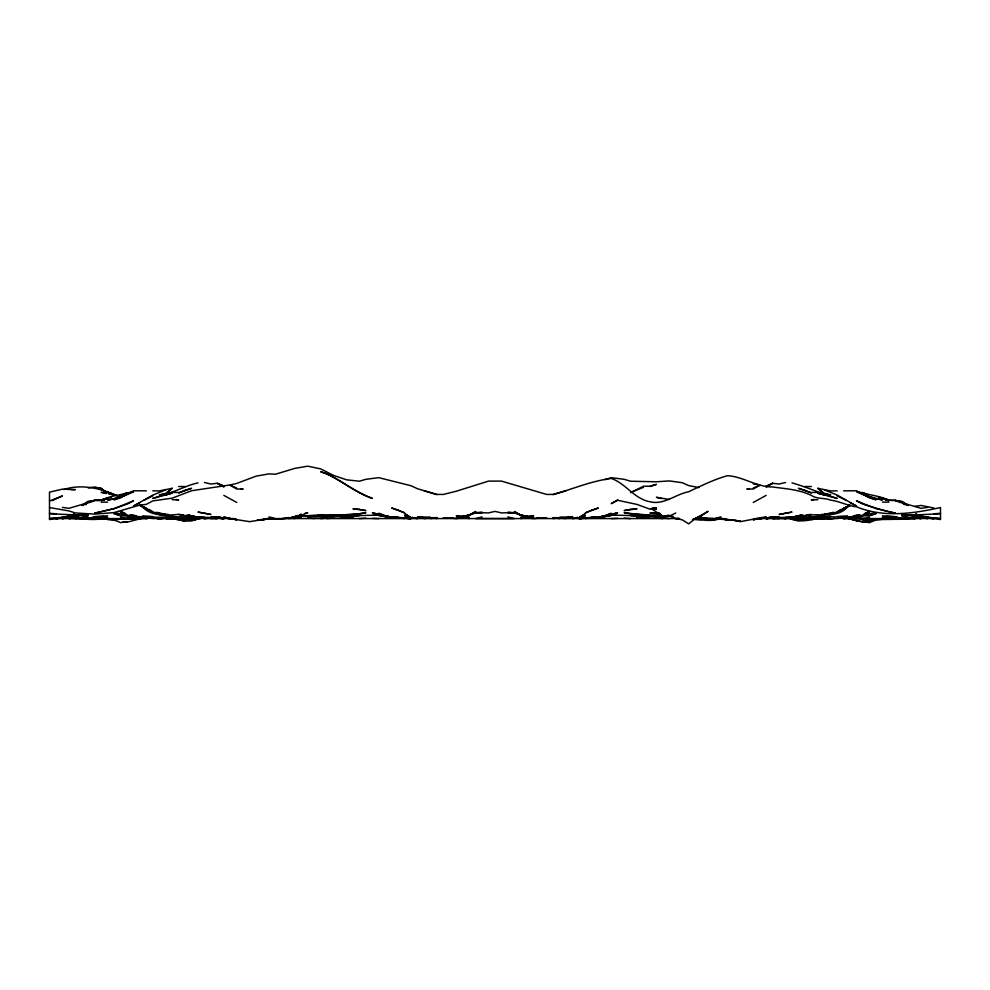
<?xml version="1.0" encoding="UTF-8"?>
<svg xmlns="http://www.w3.org/2000/svg" width="990" height="990" viewBox="0 0 990 990"><rect width="100%" height="100%" fill="white"/><g stroke="black" fill="none" stroke-linecap="round" stroke-linejoin="round"><path stroke-width="1.49" d="M849.036 505.172C838.419 519.762 819.633 512.523 804.907 515.79C792.532 517.832 780.132 517.275 767.46 517.832M167.867 492.216L172.173 488.305L159.266 490.916L152.806 490.842M85.016 504.727L88.234 501.942L94.694 500.321L101.153 500.321L107.613 498.539L101.153 500.47C109.308 495.965 118.342 495.606 126.98 492.884L115.36 498.403M85.016 504.516L88.234 501.942L94.694 500.321L99.866 500.433L94.694 500.321L89.533 502.623M843.653 509.169L846.883 506.62M172.173 488.305L165.714 493.329L159.266 494.938C172.965 493.787 184.66 485.632 198 482.91M85.016 504.083L88.234 501.942L81.786 505.506L86.947 502.92M841.067 509.38L837.193 511.88L850.113 505.185M81.786 505.346L88.234 501.225L90.82 501.435M872.066 518.859C864.629 524.267 855.41 519.874 847.527 518.216M143.76 500.433L152.806 495.817M872.066 518.995L869.48 520.554L863.02 520.666L868.193 520.282M617.673 499.876L611.214 503.65L617.673 500.358M766.173 487.092L772.633 483.318L779.093 484.011L785.54 482.526M753.266 502.45L766.173 495.371M85.66 504.096L88.234 502.673L68.867 508.34L62.407 507.375M126.98 504.207L133.44 500.841L114.06 508.65L102.44 511.483M139.887 502.759L133.44 506.051L152.806 495.074L165.714 489.877M74.04 514.07L68.867 516.656L74.04 514.268M675.786 512.993L669.327 516.161L662.867 516.483L651.247 508.476L656.407 509.108L653.833 508.365M92.107 501.534L94.694 500.321M630.593 492.686L643.5 486.226L649.96 486.239L656.407 484.382L649.96 486.498M696.44 517.918L708.06 511.347L701.613 515.691L692.567 519.948M869.48 521.52L875.94 518.574L869.48 520.158M102.44 500.321L111.486 497.129M297.433 515.505C287.644 519.614 276.693 519.28 266.434 518.896M52.086 500.68L62.407 495.94L49.5 500.965M692.567 519.8L695.153 518.686L688.693 523.834L682.234 519.812L675.786 518.587L669.327 515.901L656.407 516.929L637.04 515.914L643.5 516.236M753.266 488.021L759.714 485.31L753.266 489.023L746.807 489.072L749.393 488.652M74.04 514.206L68.867 516.359L49.5 519.54L49.5 492.129L62.407 489.159L75.327 489.642L71.453 489.629M630.593 492.414L643.5 487.303M865.607 513.006L869.48 511.508L863.02 515.443L853.986 516.075M843.653 508.043L850.113 505.568L837.193 512.139L824.286 514.454L829.447 513.278M604.766 515.703L611.214 513.303L604.766 516.223L585.387 518.574M578.94 517.547L585.387 515.728L580.227 516.755L585.387 513.587L578.94 517.881L572.48 518.574L577.64 517.325M870.767 515.048L875.94 513.129M142.473 518.216L126.98 522.225L123.107 521.953M801.034 515.122L798.46 516.075L803.62 515.233M864.307 513.699L869.48 511.83M901.766 515.035L914.673 514.75L940.5 519.54L940.5 507.548C912.929 513.624 883.625 517.918 856.56 506.831C847.415 505.754 839.693 501.286 830.734 500.173C824.398 497.537 817.257 499.406 811.367 495.421C799.252 489.481 785.701 488.85 772.633 486.969C756.558 487.08 743.144 476.536 727.44 475.707C714.174 479.407 701.266 485.743 688.693 491.745C675.588 494.171 663.869 505.321 649.96 501.757C634.169 498.935 625.853 483.368 611.214 478.442C591.018 481.053 572.492 489.085 553.113 494.641M566.02 490.755L553.113 494.406L546.653 494.443L501.46 481.103L488.54 481.103L456.266 491.226L443.347 494.443L436.887 494.406L417.52 488.763L411.06 485.743L378.786 477.663L365.867 479.308L359.407 481.227L346.5 479.804L333.593 475.398L320.673 468.901L307.766 466.166L294.847 468.381L275.48 474.198L269.02 473.888L256.113 476.141L236.734 483.429L230.286 484.914L191.54 490.743L172.173 498.156L152.806 500.903L146.347 504.356L139.887 505.061L114.06 512.597L94.694 514.119L75.327 512.944L68.867 510.914L49.5 507.548M719.693 518.203C711.959 522.114 703.333 519.738 695.153 519.354L701.613 519.391L692.567 519.416M864.307 514.07L869.48 512.238M125.693 504.628L114.06 508.65L94.694 513.006M191.54 520.591L200.586 518.253M875.94 513.822L869.48 515.827L856.56 515.617L860.508 515.295M604.766 479.655L611.214 477.663L624.133 479.308L630.593 481.227L656.407 481.784L669.327 480.917L682.234 482.712L688.693 485.583L699.027 487.612M107.613 498.007L101.153 499.938L106.314 498.799M64.994 518.277L75.327 518.574L88.234 515.728L81.786 517.894L72.74 518.29L88.234 518.574L94.694 516.768L101.153 516.632L107.613 518.574L146.347 518.574L150.27 517.423M711.934 518.884L708.06 519.007C718.913 518.785 729.469 519.75 740.347 521.087L733.887 520.22L740.347 521.656L766.173 516.718M830.734 512.993L833.32 512.251M822.987 518.042C811.54 518.871 800.365 523.883 789.414 518.253M194.127 519.651L201.873 518.29M165.714 494.295L152.806 498.428L172.173 493.119L165.714 494.938L172.173 492.401L178.633 492.463M63.706 489.555C81.106 483.739 100.448 488.219 116.647 495.532M723.566 518.896L714.52 519.626L701.613 518.092L714.52 518.574L720.98 516.867M296.134 517.015L301.306 516.966L296.134 516.879L301.306 515.468L294.847 517.844L301.306 514.169L294.847 518.03L288.387 518.574M604.766 515.815L617.673 512.758L604.766 516.582L599.593 517.003M482.093 516.929L475.633 518.574L514.367 518.574L507.907 516.929M85.66 518.314L103.74 516.446M585.387 518.203L595.72 517.325L578.94 518.574L595.72 517.139L587.973 518.178M714.52 518.574L695.153 518.574L701.613 516.916L696.44 518.055M139.887 518.302L146.347 518.525L151.507 517.325L148.933 517.325M869.48 519.738L872.066 519.131M817.827 517.176L804.907 520.096L788.127 518.29M804.907 517.572L798.46 518.574L803.62 517.386M49.5 513.723L81.786 515.196L88.234 513.723M94.694 513.315L101.153 511.83M813.953 499.418L811.367 500L817.827 499.678M599.593 517.114L603.467 516.273M803.62 517.275L792 518.574L804.907 519.973L820.413 517.325M594.433 517.337L587.973 517.993M859.147 515.345L850.113 517.139L817.827 516.557L824.286 516.52L817.827 517.683L804.907 517.362M288.387 518.253L301.306 515.32L307.766 512.746L305.18 513.179M296.134 516.83L300.007 516.248L296.134 516.891C319.226 513.575 342.849 517.213 365.867 512.672C357.39 514.738 348.666 513.761 340.04 515.443L346.5 515.085C330.512 515.159 314.709 515.592 298.72 515.864M669.327 515.592L666.74 515.518M666.74 515.852L669.327 515.32M172.173 517.263L159.266 519.069L156.68 518.265L159.266 519.069M798.46 518.574L804.907 517.275L811.367 517.337L808.793 517.275M520.827 518.574L524.7 517.807M834.607 518.364L830.734 519.131L820.413 518.265M794.586 516.693L797.16 516.186M101.153 500.569L103.74 500.074M76.614 516.087L81.786 515.109L62.407 518.574L59.833 518.228M798.46 515.939L802.333 515.196M214.793 517.362L204.46 518.636L188.966 515.307L195.414 516.792M891.433 518.216L875.94 519.948L869.48 522.646L863.02 521.668L869.48 521.779L863.02 522.225L847.527 518.327M101.153 518.154L94.694 519.366L75.327 518.574M214.793 517.188L210.907 517.906L221.24 517.238M863.02 515.023L875.94 512.746M604.766 515.988L611.214 514.812M223.827 517.621L249.653 521.656L269.02 518.574L262.56 520.146L257.4 520.208M594.433 517.188L585.387 517.918M753.266 519.725L766.173 517.621M103.74 516.681L88.234 518.574M599.593 516.879L603.467 516.211M869.48 517.461L863.02 518.574L856.56 518.24M262.56 519.688L269.02 518.574L257.4 520.109M75.327 516.335L62.407 518.574L66.293 518.228M114.06 498.849L107.613 499.925C117.129 499.517 124.208 492.352 133.44 491.956L114.06 499.789L120.52 497.945L133.44 490.768L146.347 490.842M281.94 518.574L288.387 517.51M753.266 519.663L762.3 518.253M853.986 515.679L856.56 515.258M903.053 518.525L917.26 518.29C903.486 519.255 889.713 519.082 875.94 519.453M715.807 518.587L718.394 518.166M903.053 519.094L908.214 518.574C892.361 519.688 876.373 519.96 860.434 518.228M792 518.203L772.633 518.574L781.754 518.166M88.234 487.983L94.694 486.944L101.153 488.528L105.46 491.733L101.153 488.379L95.993 487.996L101.153 488.528L105.46 491.758M151.507 517.857L146.347 517.745L152.806 518.574L177.334 518.463L174.76 518.277M426.566 518.29L436.887 517.56M208.246 518.166L217.367 518.574L198 518.203M781.667 517.708L772.633 517.584L766.173 518.574L772.633 516.904L779.093 517.275L772.633 516.904L766.173 518.574L772.633 518.092M775.207 517.188L779.093 517.906L772.633 517.584L766.173 518.574L772.633 517.844M788.127 517.758L790.713 517.362M802.333 517.188L799.747 517.584L802.333 517.3M841.067 517.325L838.493 517.263L843.653 518.574L846.24 518.178L838.493 518.03M200.586 518.302L207.034 518.191M482.093 512.251L475.633 513.216L482.093 512.634C473.146 511.286 465.399 518.81 456.266 515.84L462.714 516.372L469.173 515.233L475.633 512.572L488.54 512.907L495 511.385L501.46 512.907L514.367 512.572L520.827 515.208L527.286 516.446L533.734 515.84C524.589 518.698 516.842 511.372 507.907 512.634L514.367 513.216L507.907 512.251M914.673 506.397L921.133 505.432L934.04 508.056M927.593 507.375L921.133 508.34L901.766 502.673L904.34 504.096M553.113 518.574L558.273 517.82M168.3 514.33L159.266 514.701M888.847 518.574L878.514 519.243M794.586 516.792L801.034 515.221L785.54 518.636L775.207 517.362M839.73 517.423L843.653 518.574L852.687 518.203M925.007 518.277L909.513 518.265M98.567 518.216C108.801 519.998 119.307 519.787 129.566 518.228M753.266 519.465L762.3 518.302M917.26 518.228L910.8 518.203M930.167 518.228L923.707 518.228M546.653 517.708L536.32 518.302M675.786 518.574L678.36 518.228M811.367 519.416L826.86 518.228M860.434 515.963L863.02 515.617L856.56 517.498L843.653 517.065L853.986 516.508M71.453 518.253L68.867 518.574L71.453 518.314M819.114 517.102L824.286 516.421L804.907 518.03L794.586 517.238M430.44 518.574L436.887 517.758L431.727 517.646M210.907 518.574L213.494 518.253M788.127 517.646L790.713 517.325M804.907 518.574L811.367 517.77M49.5 518.574L55.96 517.795M62.407 517.795L55.96 518.574L75.327 514.75L88.234 515.035M63.706 517.523L66.293 517.213M695.153 518.574L701.613 518.574M68.867 517.386L75.327 516.669L70.166 516.867M148.933 517.659L151.507 517.362M195.414 517.238L185.093 518.03L165.714 516.52L172.173 517.683L185.093 517.362M146.347 518.574L151.507 518.03L143.76 518.191M356.833 515.32L352.96 515.728L378.786 515.122L373.614 514.961M591.847 518.079L598.307 517.399M172.173 517.176L185.093 519.973L198 518.574C186.442 525.084 174.116 516.446 161.84 518.314M904.34 518.314L886.26 516.929M81.786 515.307L75.327 515.035L88.234 514.553M120.52 517.461L126.98 518.574L142.473 518.327M168.3 518.327L163.14 518.228M812.666 516.83L817.827 516.335M50.787 518.463L105.027 518.574M296.134 516.508L298.72 516.273M806.207 514.911L811.367 514.429M423.98 518.574L430.44 517.98L426.566 518.055M107.613 515.815L94.694 516.594M759.714 518.574L763.587 518.228M782.892 518.216L767.46 517.968M204.46 518.574L208.333 518.228M320.673 518.574L327.133 518.018M327.133 518.574L333.593 518.018M808.793 518.797L817.827 518.178M815.24 518.166L828.16 518.314M582.813 518.265L578.94 518.574L584.1 518.277M899.18 501.435L901.766 501.225L908.214 505.346M934.04 513.81L940.5 513.303M103.74 516.929L97.28 517.151M158.734 518.574L162.929 518.265M558.273 517.646L553.113 517.758L563.434 518.29M652.534 508.08L656.407 507.796L649.96 509.182L637.04 504.43L617.673 500.284M89.533 519.243L114.06 519.057M781.667 518.228L789.414 518.302M120.52 515.53L124.332 515.258M453.68 518.302L443.347 517.708M531.16 518.302L520.827 517.609L524.7 517.411M208.333 517.708L222.54 517.832M222.54 517.968L207.108 518.216M661.58 515.048L649.96 515.74L624.133 512.672C632.61 514.738 641.334 513.761 649.96 515.443L643.5 515.085L661.58 515.258M662.867 516.495L673.2 516.335M61.12 518.253L55.96 518.574L68.867 517.535L58.534 517.597M185.093 519.973L198 518.574L186.38 517.275M359.407 518.574L365.867 518.178M856.56 515.419L859.147 515.258M856.56 518.327L850.113 518.574L856.56 520.703L850.113 518.574L855.273 518.265M798.46 520.591L792 518.574L802.333 519.267M133.44 518.574L107.613 519.527M126.98 518.574L133.44 518.24M133.44 518.327L121.807 518.599M94.694 518.574L107.613 517.993M346.5 516.236L352.96 515.914C333.964 517.126 314.919 516.545 296.134 516.198M458.84 517.993L469.173 517.164L456.266 517.745L462.714 517.807L456.266 518.574L449.807 518.055L452.393 518.079M817.827 518.871L824.286 518.574L817.827 517.263M940.5 513.723L908.214 515.307L901.766 514.553M656.407 516.929L662.867 516.644M882.387 517.411L884.973 517.3M316.8 515.468L324.547 515.543M850.113 518.574L852.687 518.475M296.134 516.594L301.306 516.421M611.214 518.574L617.673 518.364M198 517.51L204.46 517.312M616.386 514.961L611.214 515.122L637.04 515.679L633.167 515.32M838.493 517.795L841.067 517.733M181.207 517.275L178.633 517.337L185.093 517.275L191.54 518.574L185.093 517.572M908.214 515.196L914.673 515.035L908.214 515.196L901.766 513.723M890.134 500.433L895.307 500.321L901.766 501.942L908.214 505.506L903.053 502.92M838.493 517.857L843.653 517.745L837.193 518.574L817.827 518.574M895.307 519.366L900.467 519.243M123.107 521.73L126.98 521.668L120.52 522.646C108.38 516.223 94.644 521.26 81.786 518.574L88.234 519.218M843.653 490.842L856.56 490.768L869.48 497.945L875.94 499.789L856.56 491.956L863.02 492.698L869.48 496.621L874.64 498.403M695.153 518.339L708.06 518.574M837.193 490.842L830.734 490.916L817.827 488.305L822.133 492.216M811.367 492.463L817.827 492.401L824.286 494.938L817.827 493.206L837.193 498.428C821.824 493.973 807.357 487.191 792 482.91M537.607 518.079L540.193 518.055L533.734 518.574L520.827 517.164L533.734 517.745L527.286 517.807L531.16 517.993M178.633 486.523L185.093 486.523M804.907 486.523L811.367 486.523M101.153 502.116L107.613 502.116M882.387 502.116L888.847 502.116M830.734 514.701L821.7 514.33M172.173 518.178L234.16 518.574M266.434 518.574L274.193 518.574M679.66 518.574L275.48 518.574L269.02 516.867M715.807 518.574L723.566 518.574M755.84 518.574L811.367 518.574M843.653 518.574L882.387 518.574L888.847 516.632L895.307 516.768L901.766 518.574L895.307 516.953L886.26 516.446M884.973 518.574L939.213 518.463M136.014 516.508L159.266 517.275L172.173 516.557L165.714 516.52L170.886 517.102M892.72 517.151L886.26 516.681M732.6 520.208L727.44 520.146L720.98 518.574L732.6 520.109M563.434 518.055L559.56 517.98L566.02 518.574M385.234 515.703L378.786 513.303L385.234 516.223L402.027 518.178M391.693 517.399L411.06 518.574L394.28 517.312L404.613 518.203M217.367 518.092L223.827 518.574L217.367 516.929L210.907 517.275L217.367 516.904L223.827 518.574C208.643 516.495 193.52 518.339 178.633 514.379C165.602 515.468 149.874 516.854 140.964 505.172M402.027 517.993L395.567 517.337M148.933 517.733L151.507 517.795M895.307 516.594L882.387 515.815M785.54 517.312L792 517.51M372.327 518.364L378.786 518.574M919.834 516.867L908.214 515.109L913.386 516.087M882.387 517.993L895.307 518.574M404.613 517.931L395.567 517.188M105.027 517.3L107.613 517.411M327.133 516.656L320.673 515.32L333.593 516.929M868.193 519.168L856.56 518.574M172.173 518.871L165.714 518.574L178.633 519.416M931.466 517.597L914.673 516.669L927.593 518.574L921.133 517.584L934.04 518.574L928.88 518.253M465.3 517.411L469.173 517.609L458.84 518.302M172.173 499.678L178.633 500L176.047 499.418M187.667 519.267L198 518.574L185.093 520.096L169.587 517.325M405.9 518.277L411.06 518.574L407.187 518.265M624.133 518.178L630.593 518.574M130.853 515.258L133.44 515.419M136.014 516.075L120.52 515.827L114.06 513.822M865.668 515.258L869.48 515.53M658.994 512.981L649.96 513.043L660.293 513.426M827.071 518.265L831.266 518.574M398.153 518.079L394.28 517.139L404.613 518.574M49.5 513.303L55.96 513.81M390.407 517.003L385.234 516.582L372.327 512.758L385.234 515.815M129.492 515.295L133.44 515.617L126.98 515.394L120.52 511.508L124.394 513.006M168.3 518.265L178.633 519.342L185.093 521.247L178.633 519.329M178.633 518.574L181.207 518.797M662.867 518.018L669.327 518.574M656.407 518.018L662.867 518.574M768.76 517.238L772.633 517.584M226.413 518.228L236.734 519.465M178.633 514.429L183.794 514.911M172.173 516.335L177.334 516.83M821.7 518.327L824.286 518.574M918.547 518.314L921.133 518.574L918.547 518.253M167.013 518.042L172.173 518.574M798.46 519.292L804.907 519.973M227.7 518.302L236.734 519.663M838.493 517.362L841.067 517.659M217.367 517.844L223.827 518.574L217.367 517.572M292.26 518.277L294.847 518.574M824.286 494.171L830.734 494.938L824.286 493.329L817.827 488.305M923.707 517.213L926.293 517.523M934.04 517.795L940.5 518.574M927.593 517.795L934.04 518.574L921.133 516.359L915.96 514.206M187.667 517.3L190.253 517.621L187.667 517.188M798.46 519.366L792 518.574L795.873 519.651M199.287 517.325L201.873 517.646M227.7 518.253L236.734 519.725M178.633 517.77L185.093 518.574M129.566 515.963L126.98 515.617L133.44 517.498L146.347 517.065L139.887 517.065L130.853 515.345M307.766 517.708L314.214 518.574M172.173 518.389L177.334 519.131M137.313 518.203L139.887 518.574M431.727 517.82L436.887 518.574M782.966 518.191L785.54 518.574M199.287 517.362L201.873 517.758M776.507 518.178L779.093 518.574M753.266 483.9L759.714 484.914M553.113 517.56L559.56 518.574M914.673 516.335L921.133 517.386M669.327 499.492L656.407 497.277L661.58 498.626M186.38 515.233L191.54 516.075L188.966 515.122M240.607 488.652L243.194 489.072L236.734 489.023L230.286 485.31L236.734 488.021M875.94 498.849L882.387 499.925L869.48 496.621L863.02 492.884C871.658 495.606 880.692 495.965 888.847 500.47L882.387 498.539C889.639 501.819 898.623 498.49 904.984 504.083M133.44 515.258L136.014 515.679M114.06 512.746L126.98 515.023M108.9 494.084L114.06 494.975L107.613 492.76L101.153 492.352L106.314 493.552M386.533 516.211L390.407 516.879M378.786 514.812L385.234 515.988M888.847 518.154L894.007 519.119M187.667 515.196L191.54 515.939M886.26 500.074L888.847 500.569M192.84 516.186L195.414 516.693M465.3 517.807L469.173 518.574M386.533 516.273L390.407 517.114M878.514 497.129L888.847 499.938L883.686 498.799M160.553 513.278L165.714 514.454L152.806 512.139L139.887 505.457L152.806 511.88L148.933 509.38M888.847 511.83L895.307 513.315M204.46 482.526L210.907 484.011L217.367 483.318L223.827 486.115L217.367 483.318L223.827 487.092M186.38 517.386L191.54 518.574M697.74 517.325L701.613 518.253M412.36 517.325L417.52 518.574L411.06 517.881L404.613 513.587L409.773 516.755L404.613 515.728L411.06 517.547M436.887 494.641L423.98 490.755M887.56 511.483L864.307 504.628M895.307 513.006L875.94 508.65L856.56 500.841L863.02 504.207M156.68 512.251L159.266 512.993M223.827 516.718L230.286 518.574M120.52 512.238L125.693 514.07M120.52 511.83L125.693 513.699M114.06 513.129L119.233 515.048M114.06 494.765L107.613 492.141L116.647 495.582M139.887 505.185L146.347 508.043M900.467 502.623L895.307 500.321L897.893 501.534M882.387 498.007L887.56 500.321M915.96 514.268L921.133 516.656L915.96 514.07M837.193 495.817L846.24 500.433M824.286 489.877L837.193 495.074L856.56 506.051L850.113 502.759M223.827 495.371L236.734 502.45M105.46 491.857L101.153 488.949L104.383 491.201M143.117 506.62L146.347 509.169M904.984 504.516L901.766 501.942L904.984 504.727M475.633 511.558L469.173 515.233L462.714 516.372L469.173 515.221L475.633 511.558M772.633 483.318L766.173 486.263L772.633 483.318M591.847 510.122L585.387 512.845L598.307 507.994L591.847 510.122M185.093 490.335L178.633 492.909L191.54 488.318L185.093 490.335M602.18 516.471L598.307 517.634L602.18 516.421M604.766 516.384L598.307 517.758L611.214 515.481L604.766 516.384M630.593 509.343L624.133 510.593L637.04 508.773L630.593 509.343M785.54 513.228L779.093 514.478L792 512.09L785.54 513.228M572.48 516.669L566.02 517.758L559.56 517.423L572.48 516.669M320.673 515.592L314.214 516.508L327.133 516.495L320.673 515.592M58.534 518.216L55.96 518.574L58.534 518.216M649.96 516.644L637.04 517.312L649.96 516.644M798.46 517.758L793.287 518.203L798.46 517.782M847.527 516.31L837.193 516.619L847.527 516.285M430.44 517.423L423.98 517.758L417.52 516.669L430.44 517.423M359.407 515.468L352.96 515.728L359.407 515.468M892.72 517.263L888.847 517.399L892.72 517.263M352.96 517.312L340.04 516.644L352.96 517.312M340.04 516.297L333.593 516.359L340.04 516.297M656.407 516.347L649.96 516.297L656.407 516.359M152.806 516.619L142.473 516.31L152.806 516.619M637.04 515.679L630.593 515.468L637.04 515.728M101.153 517.399L97.28 517.263L101.153 517.399M177.334 518.871L172.173 518.636L177.334 518.859M223.827 518.574L219.953 518.265L223.827 518.574M196.713 518.203L191.54 517.782L196.713 518.203M359.407 509.343L352.96 508.773L365.867 510.593L359.407 509.343M914.673 518.574L908.214 517.894L901.766 515.728L914.673 518.574M385.234 516.384L378.786 515.481L391.693 517.758L385.234 516.384M727.44 519.688L720.98 518.574L727.44 519.75M204.46 513.228L198 512.09L210.907 514.478L204.46 513.228M527.286 516.372L520.827 515.221L514.367 511.558L520.827 515.233L527.286 516.372M391.693 517.51L387.82 516.421L391.693 517.634M804.907 490.335L798.46 488.318L811.367 492.909L804.907 490.335M327.133 473.777L320.673 471.747C339.261 477.7 353.529 492.352 372.327 498.354C356.041 492.179 342.379 481.623 327.133 473.777M398.153 510.122L391.693 507.994L404.613 512.845L398.153 510.122"/></g></svg>
